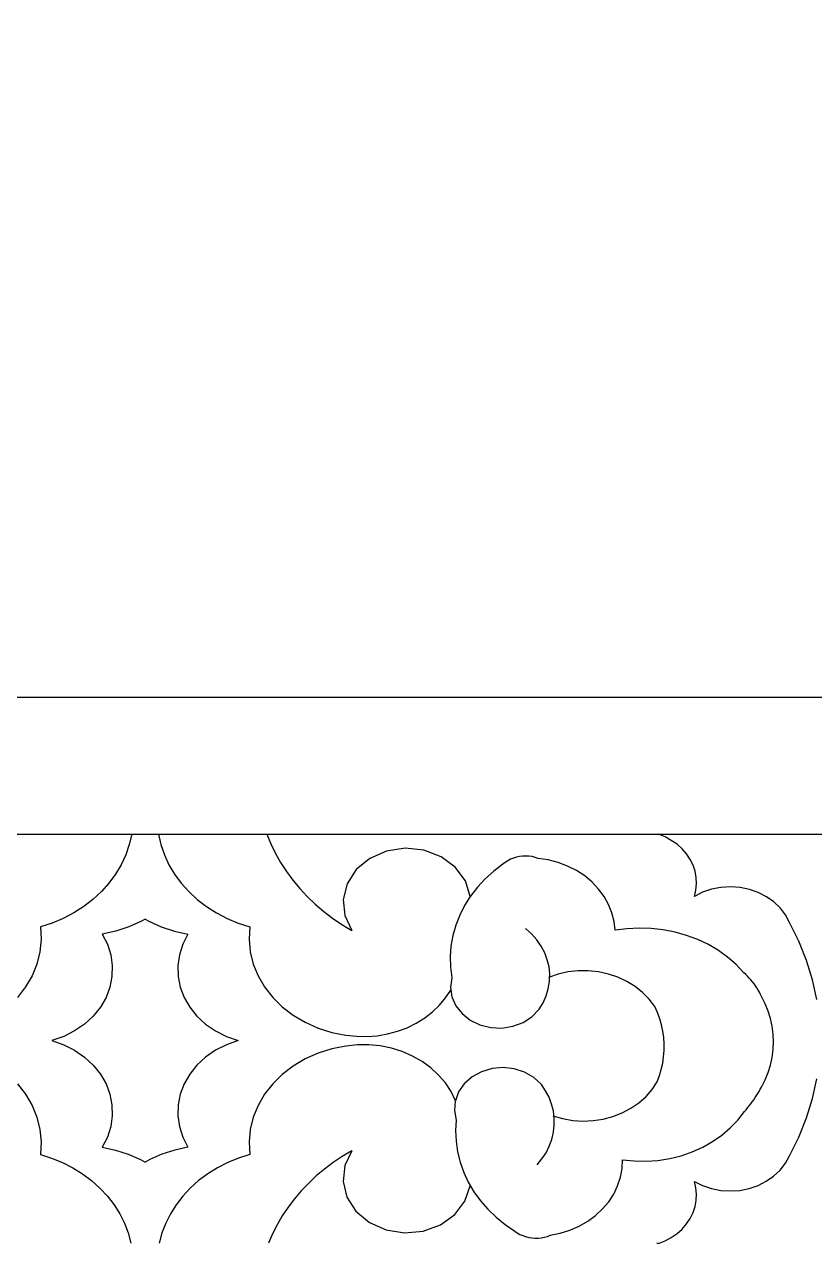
# Model space of a CAD drawing. Extents: x 1188826 to 1909461, y 608442 to 1651179.
# Drawn here: x 1662206.2 to 1662379.5, y 1032543.6 to 1032811.1 of the extents above; entities that cross this region are included whole.
import ezdxf

# ---------------------------------------------------------------- set-up
doc = ezdxf.new("R2010")
doc.units = 0
doc.header["$LTSCALE"] = 1000
doc.header["$MEASUREMENT"] = 0
doc.layers.add('窗', color=4, linetype='Continuous')
doc.layers.add('立面线', color=40, linetype='Continuous')

# ---------------------------------------------------------------- blocks, each defined once
blk = doc.blocks.new('EHYTERHT5EHTER')
at = {"layer": '窗', "ltscale": 3}
blk.add_lwpolyline([(78293.39, -228180.6), (79228.66, -228180.6), (79228.66, -229130.6), (78293.39, -229130.6)], close=True, dxfattribs=at)

msp = doc.modelspace()

# ---------------------------------------------------------------- linework, layer by layer
at = {"layer": '立面线'}
for p, q in [((1669039.81, 1032663.42), (1660727.54, 1032663.42)), ((1660758.89, 1032633.42), (1669008.6, 1032633.42)), ((1662229.71, 1032633.42), (1662229.18, 1032631.14)), ((1662235.56, 1032633.42), (1662236.09, 1032631.14)), ((1662259.34, 1032633.42), (1662260.21, 1032631.3)), ((1662346.65, 1032632.83), (1662345.2, 1032633.42)), ((1662348.02, 1032632.09), (1662346.65, 1032632.83)), ((1662229.18, 1032631.14), (1662228.4, 1032628.9)), ((1662236.09, 1032631.14), (1662236.86, 1032628.9)), ((1662260.21, 1032631.3), (1662261.22, 1032629.23)), ((1662289.65, 1032630.35), (1662285.58, 1032629.73)), ((1662293.75, 1032629.93), (1662289.65, 1032630.35)), ((1662349.28, 1032631.22), (1662348.02, 1032632.09)), ((1662350.4, 1032630.22), (1662349.28, 1032631.22)), ((1662351.37, 1032629.11), (1662350.4, 1032630.22)), ((1662228.4, 1032628.9), (1662227.4, 1032626.74)), ((1662236.86, 1032628.9), (1662237.87, 1032626.74)), ((1662261.22, 1032629.23), (1662262.36, 1032627.2)), ((1662281.9, 1032628.12), (1662278.93, 1032625.67)), ((1662285.58, 1032629.73), (1662281.9, 1032628.12)), ((1662297.53, 1032628.5), (1662293.75, 1032629.93)), ((1662300.66, 1032626.19), (1662297.53, 1032628.5)), ((1662312.18, 1032627.62), (1662311.63, 1032627.26)), ((1662312.78, 1032627.93), (1662312.18, 1032627.62)), ((1662313.41, 1032628.19), (1662312.78, 1032627.93)), ((1662314.06, 1032628.39), (1662313.41, 1032628.19)), ((1662314.74, 1032628.54), (1662314.06, 1032628.39)), ((1662315.43, 1032628.62), (1662314.74, 1032628.54)), ((1662316.12, 1032628.64), (1662315.43, 1032628.62)), ((1662316.82, 1032628.61), (1662316.12, 1032628.64)), ((1662317.5, 1032628.51), (1662316.82, 1032628.61)), ((1662318.17, 1032628.36), (1662317.5, 1032628.51)), ((1662318.82, 1032628.14), (1662318.17, 1032628.36)), ((1662321.05, 1032627.79), (1662318.82, 1032628.14)), ((1662323.22, 1032627.22), (1662321.05, 1032627.79)), ((1662352.18, 1032627.91), (1662351.37, 1032629.11)), ((1662352.81, 1032626.63), (1662352.18, 1032627.91)), ((1662226.16, 1032624.66), (1662224.71, 1032622.69)), ((1662227.4, 1032626.74), (1662226.16, 1032624.66)), ((1662237.87, 1032626.74), (1662239.11, 1032624.66)), ((1662239.11, 1032624.66), (1662240.56, 1032622.69)), ((1662262.36, 1032627.2), (1662263.63, 1032625.24)), ((1662263.63, 1032625.24), (1662265.03, 1032623.34)), ((1662278.93, 1032625.67), (1662276.93, 1032622.57)), ((1662302.87, 1032623.19), (1662300.66, 1032626.19)), ((1662309.08, 1032625.31), (1662307.21, 1032623.62)), ((1662311.12, 1032626.86), (1662309.08, 1032625.31)), ((1662311.63, 1032627.26), (1662311.12, 1032626.86)), ((1662325.29, 1032626.44), (1662323.22, 1032627.22)), ((1662327.24, 1032625.45), (1662325.29, 1032626.44)), ((1662329.04, 1032624.27), (1662327.24, 1032625.45)), ((1662353.25, 1032625.3), (1662352.81, 1032626.63)), ((1662353.5, 1032623.93), (1662353.25, 1032625.3)), ((1662224.71, 1032622.69), (1662223.05, 1032620.85)), ((1662240.56, 1032622.69), (1662242.22, 1032620.85)), ((1662265.03, 1032623.34), (1662266.55, 1032621.51)), ((1662276.93, 1032622.57), (1662276.06, 1032619.11)), ((1662303.95, 1032619.78), (1662302.87, 1032623.19)), ((1662307.21, 1032623.62), (1662305.52, 1032621.8)), ((1662330.66, 1032622.92), (1662329.04, 1032624.27)), ((1662332.09, 1032621.41), (1662330.66, 1032622.92)), ((1662353.42, 1032621.16), (1662353.56, 1032622.54)), ((1662353.56, 1032622.54), (1662353.5, 1032623.93)), ((1662223.05, 1032620.85), (1662221.2, 1032619.14)), ((1662242.22, 1032620.85), (1662244.07, 1032619.14)), ((1662266.55, 1032621.51), (1662268.19, 1032619.75)), ((1662268.19, 1032619.75), (1662269.94, 1032618.08)), ((1662303.95, 1032619.78), (1662302.71, 1032617.82)), ((1662304.01, 1032619.86), (1662303.95, 1032619.78)), ((1662305.52, 1032621.8), (1662304.01, 1032619.86)), ((1662333.3, 1032619.77), (1662332.09, 1032621.41)), ((1662334.28, 1032618.02), (1662333.3, 1032619.77)), ((1662353.08, 1032619.8), (1662353.42, 1032621.16)), ((1662354.9, 1032620.71), (1662353.08, 1032619.8)), ((1662356.86, 1032621.36), (1662354.9, 1032620.71)), ((1662358.91, 1032621.76), (1662356.86, 1032621.36)), ((1662361.01, 1032621.88), (1662358.91, 1032621.76)), ((1662363.11, 1032621.73), (1662361.01, 1032621.88)), ((1662365.15, 1032621.32), (1662363.11, 1032621.73)), ((1662367.1, 1032620.64), (1662365.15, 1032621.32)), ((1662368.91, 1032619.72), (1662367.1, 1032620.64)), ((1662370.54, 1032618.58), (1662368.91, 1032619.72)), ((1662219.18, 1032617.58), (1662216.99, 1032616.19)), ((1662221.2, 1032619.14), (1662219.18, 1032617.58)), ((1662244.07, 1032619.14), (1662246.09, 1032617.58)), ((1662246.09, 1032617.58), (1662248.27, 1032616.19)), ((1662269.94, 1032618.08), (1662271.8, 1032616.49)), ((1662276.06, 1032619.11), (1662276.41, 1032615.59)), ((1662302.71, 1032617.82), (1662301.62, 1032615.68)), ((1662335, 1032616.18), (1662334.28, 1032618.02)), ((1662371.94, 1032617.23), (1662370.54, 1032618.58)), ((1662373.09, 1032615.73), (1662371.94, 1032617.23)), ((1662212.23, 1032613.94), (1662209.69, 1032613.11)), ((1662214.67, 1032614.97), (1662212.23, 1032613.94)), ((1662216.99, 1032616.19), (1662214.67, 1032614.97)), ((1662231.83, 1032614.35), (1662229.08, 1032613.15)), ((1662232.63, 1032614.79), (1662231.83, 1032614.35)), ((1662232.63, 1032614.79), (1662233.44, 1032614.35)), ((1662233.44, 1032614.35), (1662236.19, 1032613.15)), ((1662248.27, 1032616.19), (1662250.6, 1032614.97)), ((1662250.6, 1032614.97), (1662253.04, 1032613.94)), ((1662253.04, 1032613.94), (1662255.58, 1032613.11)), ((1662271.8, 1032616.49), (1662273.76, 1032615)), ((1662273.76, 1032615), (1662275.81, 1032613.6)), ((1662276.41, 1032615.59), (1662277.95, 1032612.3)), ((1662301.62, 1032615.68), (1662300.75, 1032613.47)), ((1662335.47, 1032614.28), (1662335, 1032616.18)), ((1662335.68, 1032612.35), (1662335.47, 1032614.28)), ((1662373.97, 1032614.09), (1662373.09, 1032615.73)), ((1662375.97, 1032609.95), (1662373.92, 1032614.09)), ((1662209.69, 1032613.11), (1662209.82, 1032610.38)), ((1662226.21, 1032612.19), (1662223.23, 1032611.49)), ((1662223.23, 1032611.49), (1662224.36, 1032609.31)), ((1662229.08, 1032613.15), (1662226.21, 1032612.19)), ((1662236.19, 1032613.15), (1662239.06, 1032612.19)), ((1662239.06, 1032612.19), (1662242.03, 1032611.49)), ((1662242.03, 1032611.49), (1662240.91, 1032609.31)), ((1662255.58, 1032613.11), (1662255.44, 1032610.38)), ((1662275.81, 1032613.6), (1662277.95, 1032612.3)), ((1662300.75, 1032613.47), (1662300.11, 1032611.21)), ((1662317.38, 1032611.56), (1662316.07, 1032612.72)), ((1662318.52, 1032610.28), (1662317.38, 1032611.56)), ((1662338.31, 1032612.7), (1662335.68, 1032612.35)), ((1662340.97, 1032612.84), (1662338.31, 1032612.7)), ((1662343.63, 1032612.76), (1662340.97, 1032612.84)), ((1662346.27, 1032612.47), (1662343.63, 1032612.76)), ((1662348.86, 1032611.96), (1662346.27, 1032612.47)), ((1662351.39, 1032611.25), (1662348.86, 1032611.96)), ((1662209.82, 1032610.38), (1662209.56, 1032607.64)), ((1662224.36, 1032609.31), (1662225.1, 1032607.01)), ((1662240.91, 1032609.31), (1662240.17, 1032607.01)), ((1662255.44, 1032610.38), (1662255.71, 1032607.64)), ((1662299.7, 1032608.91), (1662299.52, 1032606.58)), ((1662300.11, 1032611.21), (1662299.7, 1032608.91)), ((1662319.48, 1032608.9), (1662318.52, 1032610.28)), ((1662320.26, 1032607.43), (1662319.48, 1032608.9)), ((1662353.83, 1032610.33), (1662351.39, 1032611.25)), ((1662356.15, 1032609.22), (1662353.83, 1032610.33)), ((1662358.35, 1032607.92), (1662356.15, 1032609.22)), ((1662377.66, 1032605.75), (1662375.97, 1032609.95)), ((1662209.56, 1032607.64), (1662208.89, 1032604.96)), ((1662225.1, 1032607.01), (1662225.44, 1032604.64)), ((1662240.17, 1032607.01), (1662239.82, 1032604.64)), ((1662255.71, 1032607.64), (1662256.37, 1032604.96)), ((1662299.52, 1032606.58), (1662299.58, 1032604.25)), ((1662320.84, 1032605.9), (1662320.26, 1032607.43)), ((1662360.38, 1032606.46), (1662358.35, 1032607.92)), ((1662362.25, 1032604.83), (1662360.38, 1032606.46)), ((1662208.89, 1032604.96), (1662207.84, 1032602.37)), ((1662225.44, 1032604.64), (1662225.38, 1032602.25)), ((1662239.82, 1032604.64), (1662239.88, 1032602.25)), ((1662256.37, 1032604.96), (1662257.43, 1032602.37)), ((1662299.58, 1032604.25), (1662299.88, 1032601.94)), ((1662321.21, 1032604.32), (1662320.84, 1032605.9)), ((1662321.37, 1032602.72), (1662321.21, 1032604.32)), ((1662327.58, 1032603.46), (1662325.36, 1032603.21)), ((1662329.82, 1032603.46), (1662327.58, 1032603.46)), ((1662332.05, 1032603.23), (1662329.82, 1032603.46)), ((1662334.22, 1032602.76), (1662332.05, 1032603.23)), ((1662363.93, 1032603.06), (1662362.25, 1032604.83)), ((1662378.98, 1032601.48), (1662377.66, 1032605.75)), ((1662207.84, 1032602.37), (1662206.42, 1032599.92)), ((1662225.38, 1032602.25), (1662224.92, 1032599.9)), ((1662239.88, 1032602.25), (1662240.35, 1032599.9)), ((1662257.43, 1032602.37), (1662258.85, 1032599.92)), ((1662299.88, 1032601.94), (1662299.62, 1032599.85)), ((1662321.05, 1032599.51), (1662321.32, 1032601.11)), ((1662323.19, 1032602.72), (1662321.1, 1032602.01)), ((1662321.32, 1032601.11), (1662321.37, 1032602.72)), ((1662325.36, 1032603.21), (1662323.19, 1032602.72)), ((1662336.31, 1032602.06), (1662334.22, 1032602.76)), ((1662338.28, 1032601.14), (1662336.31, 1032602.06)), ((1662340.1, 1032600.02), (1662338.28, 1032601.14)), ((1662364.34, 1032602.68), (1662363.93, 1032603.06)), ((1662364.74, 1032602.28), (1662364.34, 1032602.68)), ((1662365.12, 1032601.88), (1662364.74, 1032602.28)), ((1662365.49, 1032601.46), (1662365.12, 1032601.88)), ((1662365.84, 1032601.04), (1662365.49, 1032601.46)), ((1662366.17, 1032600.6), (1662365.84, 1032601.04)), ((1662366.49, 1032600.16), (1662366.17, 1032600.6)), ((1662379.92, 1032597.17), (1662378.98, 1032601.48)), ((1662206.42, 1032599.92), (1662204.64, 1032597.64)), ((1662224.92, 1032599.9), (1662224.07, 1032597.63)), ((1662240.35, 1032599.9), (1662241.2, 1032597.63)), ((1662258.85, 1032599.92), (1662260.62, 1032597.64)), ((1662298.52, 1032597.51), (1662299.65, 1032599.22)), ((1662299.62, 1032599.85), (1662299.92, 1032597.77)), ((1662319.9, 1032596.45), (1662320.58, 1032597.96)), ((1662320.58, 1032597.96), (1662321.05, 1032599.51)), ((1662341.74, 1032598.72), (1662340.1, 1032600.02)), ((1662343.18, 1032597.24), (1662341.74, 1032598.72)), ((1662366.79, 1032599.71), (1662366.49, 1032600.16)), ((1662367.07, 1032599.25), (1662366.79, 1032599.71)), ((1662367.33, 1032598.78), (1662367.07, 1032599.25)), ((1662367.58, 1032598.3), (1662367.33, 1032598.78)), ((1662367.8, 1032597.82), (1662367.58, 1032598.3)), ((1662222.84, 1032595.49), (1662221.26, 1032593.52)), ((1662224.07, 1032597.63), (1662222.84, 1032595.49)), ((1662241.2, 1032597.63), (1662242.43, 1032595.49)), ((1662242.43, 1032595.49), (1662244.01, 1032593.52)), ((1662260.62, 1032597.64), (1662262.72, 1032595.57)), ((1662262.72, 1032595.57), (1662265.1, 1032593.74)), ((1662295.66, 1032594.44), (1662297.19, 1032595.91)), ((1662297.19, 1032595.91), (1662298.52, 1032597.51)), ((1662299.92, 1032597.77), (1662300.78, 1032595.81)), ((1662300.78, 1032595.81), (1662302.15, 1032594.07)), ((1662319.03, 1032595.03), (1662319.9, 1032596.45)), ((1662344.39, 1032595.63), (1662343.18, 1032597.24)), ((1662344.98, 1032594.31), (1662344.39, 1032595.63)), ((1662368.61, 1032596.25), (1662367.8, 1032597.82)), ((1662369.27, 1032594.63), (1662368.61, 1032596.25)), ((1662221.26, 1032593.52), (1662219.36, 1032591.77)), ((1662244.01, 1032593.52), (1662245.91, 1032591.77)), ((1662265.1, 1032593.74), (1662267.73, 1032592.18)), ((1662292.1, 1032591.97), (1662293.96, 1032593.12)), ((1662293.96, 1032593.12), (1662295.66, 1032594.44)), ((1662302.15, 1032594.07), (1662303.94, 1032592.64)), ((1662303.94, 1032592.64), (1662306.07, 1032591.61)), ((1662315.52, 1032592.15), (1662317.47, 1032593.41)), ((1662317.47, 1032593.41), (1662319.03, 1032595.03)), ((1662345.48, 1032592.97), (1662344.98, 1032594.31)), ((1662345.87, 1032591.61), (1662345.48, 1032592.97)), ((1662369.79, 1032592.98), (1662369.27, 1032594.63)), ((1662370.16, 1032591.3), (1662369.79, 1032592.98)), ((1662217.19, 1032590.27), (1662214.79, 1032589.06)), ((1662219.36, 1032591.77), (1662217.19, 1032590.27)), ((1662245.91, 1032591.77), (1662248.08, 1032590.27)), ((1662248.08, 1032590.27), (1662250.48, 1032589.06)), ((1662267.73, 1032592.18), (1662270.57, 1032590.91)), ((1662270.57, 1032590.91), (1662273.57, 1032589.96)), ((1662273.57, 1032589.96), (1662276.69, 1032589.35)), ((1662285.81, 1032589.61), (1662288, 1032590.2)), ((1662288, 1032590.2), (1662290.1, 1032590.99)), ((1662290.1, 1032590.99), (1662292.1, 1032591.97)), ((1662306.07, 1032591.61), (1662308.42, 1032591.02)), ((1662308.42, 1032591.02), (1662310.87, 1032590.92)), ((1662310.87, 1032590.92), (1662313.28, 1032591.3)), ((1662313.28, 1032591.3), (1662315.52, 1032592.15)), ((1662346.17, 1032590.22), (1662345.87, 1032591.61)), ((1662346.37, 1032588.83), (1662346.17, 1032590.22)), ((1662370.38, 1032589.6), (1662370.16, 1032591.3)), ((1662214.79, 1032589.06), (1662212.21, 1032588.16)), ((1662212.21, 1032588.16), (1662214.79, 1032587.26)), ((1662214.79, 1032587.26), (1662217.19, 1032586.04)), ((1662250.48, 1032587.26), (1662248.08, 1032586.04)), ((1662250.48, 1032589.06), (1662253.06, 1032588.16)), ((1662253.06, 1032588.16), (1662250.48, 1032587.26)), ((1662276.69, 1032589.35), (1662278.97, 1032589.1)), ((1662279.19, 1032587.23), (1662276.69, 1032586.97)), ((1662278.97, 1032589.1), (1662281.27, 1032589.06)), ((1662281.71, 1032587.24), (1662279.19, 1032587.23)), ((1662281.27, 1032589.06), (1662283.55, 1032589.23)), ((1662284.22, 1032587), (1662281.71, 1032587.24)), ((1662283.55, 1032589.23), (1662285.81, 1032589.61)), ((1662346.46, 1032587.42), (1662346.37, 1032588.83)), ((1662346.46, 1032586.02), (1662346.46, 1032587.42)), ((1662370.46, 1032587.89), (1662370.38, 1032589.6)), ((1662370.38, 1032586.18), (1662370.46, 1032587.89)), ((1662217.19, 1032586.04), (1662219.36, 1032584.55)), ((1662219.36, 1032584.55), (1662221.26, 1032582.8)), ((1662245.91, 1032584.55), (1662244.01, 1032582.8)), ((1662248.08, 1032586.04), (1662245.91, 1032584.55)), ((1662270.57, 1032585.4), (1662267.73, 1032584.14)), ((1662273.57, 1032586.35), (1662270.57, 1032585.4)), ((1662276.69, 1032586.97), (1662273.57, 1032586.35)), ((1662286.67, 1032586.5), (1662284.22, 1032587)), ((1662289.03, 1032585.76), (1662286.67, 1032586.5)), ((1662291.28, 1032584.78), (1662289.03, 1032585.76)), ((1662293.38, 1032583.58), (1662291.28, 1032584.78)), ((1662346.14, 1032583.22), (1662346.35, 1032584.61)), ((1662346.35, 1032584.61), (1662346.46, 1032586.02)), ((1662370.16, 1032584.48), (1662370.38, 1032586.18)), ((1662221.26, 1032582.8), (1662222.84, 1032580.83)), ((1662244.01, 1032582.8), (1662242.43, 1032580.83)), ((1662265.1, 1032582.58), (1662262.72, 1032580.75)), ((1662267.73, 1032584.14), (1662265.1, 1032582.58)), ((1662295.3, 1032582.18), (1662293.38, 1032583.58)), ((1662297.01, 1032580.6), (1662295.3, 1032582.18)), ((1662308.71, 1032582.03), (1662306.4, 1032581.34)), ((1662311.15, 1032582.25), (1662308.71, 1032582.03)), ((1662313.58, 1032581.98), (1662311.15, 1032582.25)), ((1662315.87, 1032581.25), (1662313.58, 1032581.98)), ((1662345.43, 1032580.47), (1662345.83, 1032581.83)), ((1662345.83, 1032581.83), (1662346.14, 1032583.22)), ((1662369.27, 1032581.14), (1662369.79, 1032582.8)), ((1662369.79, 1032582.8), (1662370.16, 1032584.48)), ((1662222.84, 1032580.83), (1662224.07, 1032578.69)), ((1662242.43, 1032580.83), (1662241.2, 1032578.69)), ((1662262.72, 1032580.75), (1662260.62, 1032578.68)), ((1662298.49, 1032578.86), (1662297.01, 1032580.6)), ((1662304.34, 1032580.21), (1662302.64, 1032578.7)), ((1662306.4, 1032581.34), (1662304.34, 1032580.21)), ((1662317.9, 1032580.07), (1662315.87, 1032581.25)), ((1662319.56, 1032578.53), (1662317.9, 1032580.07)), ((1662344.92, 1032579.13), (1662345.43, 1032580.47)), ((1662367.8, 1032577.96), (1662368.61, 1032579.53)), ((1662368.61, 1032579.53), (1662369.27, 1032581.14)), ((1662378.98, 1032575.48), (1662379.92, 1032579.78)), ((1662204.64, 1032578.68), (1662206.42, 1032576.4)), ((1662224.07, 1032578.69), (1662224.92, 1032576.42)), ((1662241.2, 1032578.69), (1662240.35, 1032576.42)), ((1662260.62, 1032578.68), (1662258.85, 1032576.4)), ((1662299.72, 1032576.97), (1662298.49, 1032578.86)), ((1662300.68, 1032574.98), (1662299.72, 1032576.97)), ((1662301.39, 1032576.89), (1662300.68, 1032574.98)), ((1662302.64, 1032578.7), (1662301.39, 1032576.89)), ((1662320.47, 1032577.17), (1662319.56, 1032578.53)), ((1662321.21, 1032575.74), (1662320.47, 1032577.17)), ((1662342.48, 1032575.92), (1662343.82, 1032577.46)), ((1662343.82, 1032577.46), (1662344.92, 1032579.13)), ((1662366.7, 1032576.1), (1662366.99, 1032576.56)), ((1662366.99, 1032576.56), (1662367.27, 1032577.02)), ((1662367.27, 1032577.02), (1662367.54, 1032577.49)), ((1662367.54, 1032577.49), (1662367.8, 1032577.96)), ((1662206.42, 1032576.4), (1662207.84, 1032573.94)), ((1662207.84, 1032573.94), (1662208.89, 1032571.35)), ((1662224.92, 1032576.42), (1662225.38, 1032574.06)), ((1662225.38, 1032574.06), (1662225.44, 1032571.68)), ((1662239.88, 1032574.06), (1662239.82, 1032571.68)), ((1662240.35, 1032576.42), (1662239.88, 1032574.06)), ((1662257.43, 1032573.94), (1662256.37, 1032571.35)), ((1662258.85, 1032576.4), (1662257.43, 1032573.94)), ((1662300.66, 1032574.89), (1662300.49, 1032572.8)), ((1662300.68, 1032574.98), (1662300.66, 1032574.89)), ((1662321.78, 1032574.25), (1662321.21, 1032575.74)), ((1662322.16, 1032572.72), (1662321.78, 1032574.25)), ((1662339.17, 1032573.33), (1662340.92, 1032574.54)), ((1662340.92, 1032574.54), (1662342.48, 1032575.92)), ((1662364.77, 1032573.44), (1662365.12, 1032573.87)), ((1662365.12, 1032573.87), (1662365.45, 1032574.31)), ((1662365.45, 1032574.31), (1662365.77, 1032574.75)), ((1662365.77, 1032574.75), (1662366.09, 1032575.2)), ((1662366.09, 1032575.2), (1662366.4, 1032575.65)), ((1662366.4, 1032575.65), (1662366.7, 1032576.1)), ((1662377.66, 1032571.21), (1662378.98, 1032575.48)), ((1662208.89, 1032571.35), (1662209.56, 1032568.67)), ((1662225.44, 1032571.68), (1662225.1, 1032569.31)), ((1662239.82, 1032571.68), (1662240.17, 1032569.31)), ((1662256.37, 1032571.35), (1662255.71, 1032568.67)), ((1662300.49, 1032572.8), (1662300.88, 1032570.73)), ((1662322.08, 1032571.66), (1662324.2, 1032571.05)), ((1662322.36, 1032571.16), (1662322.16, 1032572.72)), ((1662322.37, 1032569.6), (1662322.36, 1032571.16)), ((1662333.09, 1032570.96), (1662335.23, 1032571.53)), ((1662335.23, 1032571.53), (1662337.27, 1032572.33)), ((1662337.27, 1032572.33), (1662339.17, 1032573.33)), ((1662362.62, 1032570.73), (1662364.06, 1032572.59)), ((1662364.06, 1032572.59), (1662364.42, 1032573.01)), ((1662364.42, 1032573.01), (1662364.77, 1032573.44)), ((1662375.97, 1032567), (1662377.66, 1032571.21)), ((1662209.56, 1032568.67), (1662209.82, 1032565.94)), ((1662225.1, 1032569.31), (1662224.36, 1032567.01)), ((1662240.17, 1032569.31), (1662240.91, 1032567.01)), ((1662255.71, 1032568.67), (1662255.44, 1032565.94)), ((1662300.88, 1032570.73), (1662300.74, 1032568.41)), ((1662322.19, 1032568.04), (1662322.37, 1032569.6)), ((1662324.2, 1032571.05), (1662326.4, 1032570.67)), ((1662326.4, 1032570.67), (1662328.64, 1032570.52)), ((1662328.64, 1032570.52), (1662330.88, 1032570.62)), ((1662330.88, 1032570.62), (1662333.09, 1032570.96)), ((1662359.12, 1032567.42), (1662360.96, 1032569)), ((1662360.96, 1032569), (1662362.62, 1032570.73)), ((1662209.82, 1032565.94), (1662209.69, 1032563.2)), ((1662224.36, 1032567.01), (1662223.23, 1032564.82)), ((1662240.91, 1032567.01), (1662242.03, 1032564.82)), ((1662255.44, 1032565.94), (1662255.58, 1032563.2)), ((1662300.74, 1032568.41), (1662300.83, 1032566.08)), ((1662300.83, 1032566.08), (1662301.15, 1032563.77)), ((1662321.27, 1032565.01), (1662321.82, 1032566.5)), ((1662321.82, 1032566.5), (1662322.19, 1032568.04)), ((1662354.91, 1032564.78), (1662357.09, 1032566.01)), ((1662357.09, 1032566.01), (1662359.12, 1032567.42)), ((1662373.92, 1032562.87), (1662375.97, 1032567)), ((1662209.69, 1032563.2), (1662212.15, 1032562.4)), ((1662223.23, 1032564.82), (1662226.13, 1032564.15)), ((1662226.13, 1032564.15), (1662228.93, 1032563.23)), ((1662228.93, 1032563.23), (1662231.6, 1032562.08)), ((1662236.34, 1032563.23), (1662233.66, 1032562.08)), ((1662239.14, 1032564.15), (1662236.34, 1032563.23)), ((1662242.03, 1032564.82), (1662239.14, 1032564.15)), ((1662255.58, 1032563.2), (1662253.12, 1032562.4)), ((1662277.95, 1032564.01), (1662275.88, 1032562.76)), ((1662277.95, 1032564.01), (1662276.42, 1032560.75)), ((1662301.15, 1032563.77), (1662301.71, 1032561.49)), ((1662319.65, 1032562.2), (1662320.55, 1032563.57)), ((1662320.55, 1032563.57), (1662321.27, 1032565.01)), ((1662350.18, 1032562.91), (1662352.6, 1032563.75)), ((1662352.6, 1032563.75), (1662354.91, 1032564.78)), ((1662212.15, 1032562.4), (1662214.52, 1032561.41)), ((1662214.52, 1032561.41), (1662216.78, 1032560.25)), ((1662231.6, 1032562.08), (1662232.63, 1032561.52)), ((1662233.66, 1032562.08), (1662232.63, 1032561.52)), ((1662250.75, 1032561.41), (1662248.49, 1032560.25)), ((1662253.12, 1032562.4), (1662250.75, 1032561.41)), ((1662273.89, 1032561.42), (1662271.99, 1032559.98)), ((1662275.88, 1032562.76), (1662273.89, 1032561.42)), ((1662276.42, 1032560.75), (1662276.06, 1032557.24)), ((1662301.71, 1032561.49), (1662302.5, 1032559.26)), ((1662318.6, 1032560.92), (1662319.65, 1032562.2)), ((1662337.22, 1032560.09), (1662337.3, 1032562.02)), ((1662337.3, 1032562.02), (1662339.89, 1032561.76)), ((1662339.89, 1032561.76), (1662342.5, 1032561.71)), ((1662342.5, 1032561.71), (1662345.1, 1032561.89)), ((1662345.1, 1032561.89), (1662347.67, 1032562.29)), ((1662347.67, 1032562.29), (1662350.18, 1032562.91)), ((1662371.88, 1032559.75), (1662373.04, 1032561.24)), ((1662373.04, 1032561.24), (1662373.92, 1032562.87)), ((1662216.78, 1032560.25), (1662218.91, 1032558.92)), ((1662218.91, 1032558.92), (1662220.89, 1032557.44)), ((1662246.36, 1032558.92), (1662244.37, 1032557.44)), ((1662248.49, 1032560.25), (1662246.36, 1032558.92)), ((1662270.18, 1032558.46), (1662268.47, 1032556.85)), ((1662271.99, 1032559.98), (1662270.18, 1032558.46)), ((1662302.5, 1032559.26), (1662303.51, 1032557.09)), ((1662336.26, 1032556.3), (1662336.87, 1032558.17)), ((1662336.87, 1032558.17), (1662337.22, 1032560.09)), ((1662368.85, 1032557.29), (1662370.47, 1032558.42)), ((1662370.47, 1032558.42), (1662371.88, 1032559.75)), ((1662220.89, 1032557.44), (1662222.71, 1032555.8)), ((1662222.71, 1032555.8), (1662224.36, 1032554.04)), ((1662242.55, 1032555.8), (1662240.91, 1032554.04)), ((1662244.37, 1032557.44), (1662242.55, 1032555.8)), ((1662266.87, 1032555.17), (1662265.38, 1032553.42)), ((1662268.47, 1032556.85), (1662266.87, 1032555.17)), ((1662276.06, 1032557.24), (1662276.91, 1032553.79)), ((1662302.77, 1032552.95), (1662303.92, 1032556.33)), ((1662303.51, 1032557.09), (1662304.73, 1032555.01)), ((1662335.4, 1032554.5), (1662336.26, 1032556.3)), ((1662353.42, 1032555.89), (1662353.08, 1032557.25)), ((1662353.08, 1032557.25), (1662354.89, 1032556.35)), ((1662353.56, 1032554.51), (1662353.42, 1032555.89)), ((1662354.89, 1032556.35), (1662356.84, 1032555.69)), ((1662356.84, 1032555.69), (1662358.88, 1032555.3)), ((1662358.88, 1032555.3), (1662360.97, 1032555.17)), ((1662360.97, 1032555.17), (1662363.06, 1032555.31)), ((1662363.06, 1032555.31), (1662365.1, 1032555.72)), ((1662365.1, 1032555.72), (1662367.04, 1032556.38)), ((1662367.04, 1032556.38), (1662368.85, 1032557.29)), ((1662224.36, 1032554.04), (1662225.82, 1032552.16)), ((1662240.91, 1032554.04), (1662239.45, 1032552.16)), ((1662265.38, 1032553.42), (1662263.99, 1032551.6)), ((1662276.91, 1032553.79), (1662278.88, 1032550.71)), ((1662300.53, 1032550), (1662302.77, 1032552.95)), ((1662304.73, 1032555.01), (1662306.16, 1032553.03)), ((1662306.16, 1032553.03), (1662307.79, 1032551.16)), ((1662332.97, 1032551.24), (1662334.3, 1032552.81)), ((1662334.3, 1032552.81), (1662335.4, 1032554.5)), ((1662353.25, 1032551.75), (1662353.5, 1032553.12)), ((1662353.5, 1032553.12), (1662353.56, 1032554.51)), ((1662225.82, 1032552.16), (1662227.07, 1032550.17)), ((1662227.07, 1032550.17), (1662228.11, 1032548.1)), ((1662238.2, 1032550.17), (1662237.15, 1032548.1)), ((1662239.45, 1032552.16), (1662238.2, 1032550.17)), ((1662263.99, 1032551.6), (1662262.73, 1032549.72)), ((1662278.88, 1032550.71), (1662281.82, 1032548.24)), ((1662297.38, 1032547.74), (1662300.53, 1032550)), ((1662307.79, 1032551.16), (1662309.6, 1032549.42)), ((1662329.72, 1032548.55), (1662331.44, 1032549.81)), ((1662331.44, 1032549.81), (1662332.97, 1032551.24)), ((1662352.18, 1032549.14), (1662352.81, 1032550.42)), ((1662352.81, 1032550.42), (1662353.25, 1032551.75)), ((1662228.11, 1032548.1), (1662228.94, 1032545.96)), ((1662237.15, 1032548.1), (1662236.33, 1032545.96)), ((1662261.59, 1032547.78), (1662260.57, 1032545.79)), ((1662262.73, 1032549.72), (1662261.59, 1032547.78)), ((1662281.82, 1032548.24), (1662285.47, 1032546.62)), ((1662293.6, 1032546.35), (1662297.38, 1032547.74)), ((1662309.6, 1032549.42), (1662311.58, 1032547.83)), ((1662311.58, 1032547.83), (1662313.71, 1032546.38)), ((1662325.81, 1032546.59), (1662327.83, 1032547.47)), ((1662327.83, 1032547.47), (1662329.72, 1032548.55)), ((1662350.4, 1032546.83), (1662351.37, 1032547.94)), ((1662351.37, 1032547.94), (1662352.18, 1032549.14)), ((1662228.94, 1032545.96), (1662229.54, 1032543.76)), ((1662236.33, 1032545.96), (1662235.73, 1032543.76)), ((1662260.57, 1032545.79), (1662259.68, 1032543.76)), ((1662285.47, 1032546.62), (1662289.51, 1032545.97)), ((1662289.51, 1032545.97), (1662293.6, 1032546.35)), ((1662313.71, 1032546.38), (1662314.25, 1032546)), ((1662314.25, 1032546), (1662314.82, 1032545.66)), ((1662314.82, 1032545.66), (1662315.44, 1032545.38)), ((1662315.44, 1032545.38), (1662316.08, 1032545.16)), ((1662316.08, 1032545.16), (1662316.75, 1032544.99)), ((1662316.75, 1032544.99), (1662317.43, 1032544.87)), ((1662317.43, 1032544.87), (1662318.12, 1032544.82)), ((1662318.12, 1032544.82), (1662318.82, 1032544.83)), ((1662318.82, 1032544.83), (1662319.51, 1032544.9)), ((1662319.51, 1032544.9), (1662320.19, 1032545.03)), ((1662320.19, 1032545.03), (1662320.85, 1032545.22)), ((1662320.85, 1032545.22), (1662321.49, 1032545.46)), ((1662321.49, 1032545.46), (1662323.69, 1032545.91)), ((1662323.69, 1032545.91), (1662325.81, 1032546.59)), ((1662346.65, 1032544.22), (1662348.02, 1032544.96)), ((1662348.02, 1032544.96), (1662349.28, 1032545.83)), ((1662349.28, 1032545.83), (1662350.4, 1032546.83)), ((1662345.19, 1032543.63), (1662344.84, 1032543.63)), ((1662345.19, 1032543.63), (1662346.65, 1032544.22))]:
    msp.add_line(p, q, dxfattribs=at)

# ---------------------------------------------------------------- block references
at = {"layer": '窗'}
msp.add_blockref('EHYTERHT5EHTER', (1583484.46, 1261794.02), dxfattribs=at)

doc.saveas('drawing.dxf')
